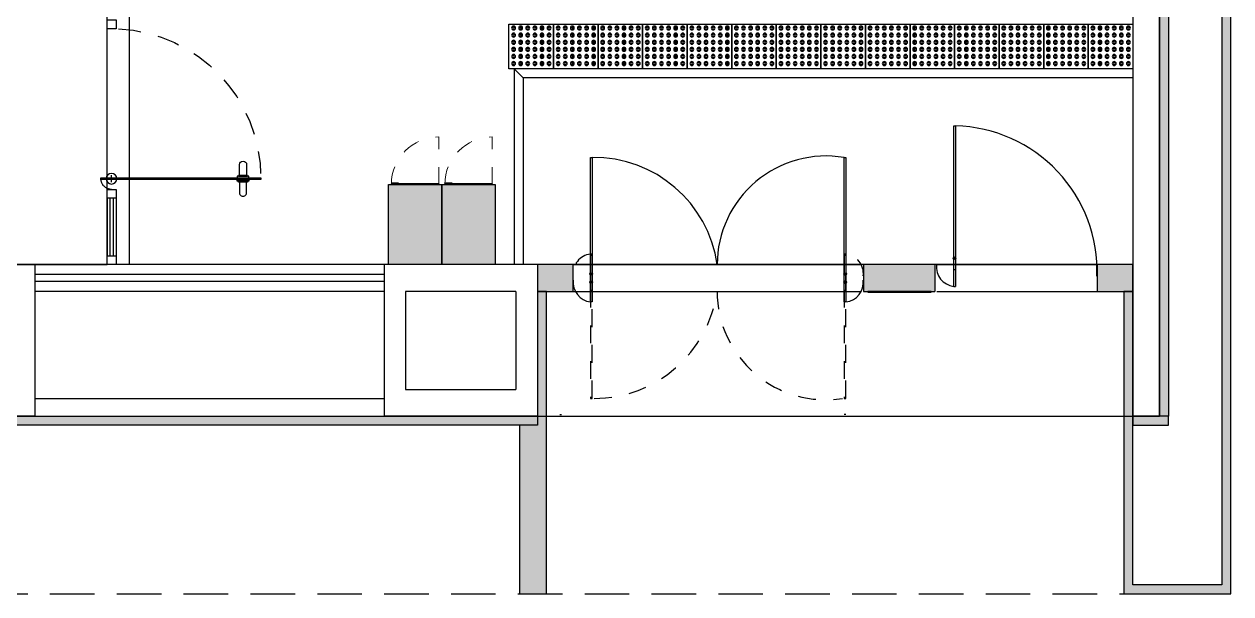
# Model space of a CAD drawing. Extents: x 100 to 738, y -85 to 470.
# Drawn here: x 639.51 to 646.28, y 453.84 to 457.04 of the extents above; entities that cross this region are included whole.
import ezdxf

# ---------------------------------------------------------------- set-up
doc = ezdxf.new("R2010")
doc.units = 0
for name, pattern in [('1235-1022-BB-AG_PCA_RELOGIO_E_EMP-TAG-MAT-LAYOUT-PROP-TERREO$0$HIDDEN2', [0.1875, 0.125, -0.0625]), ('3206-00-MARACANA-MAT-LAY-PROPOSTO$0$1235-1022-BB-AG_PCA_RELOGIO_E_EMP-TAG-MAT-LAYOUT-PROP-TERREO$0$2911-0-age-ceilandia-centro-pe-mat-layout-proposto$0$Tracejado 1_5mm', [0.003, 0.0015, -0.0015]), ('3600-00-FORCAS_ARMADAS-MAT-LAY-PROPOSTO$0$HIDDEN2', [0.1875, 0.125, -0.0625]), ('HIDDEN', [0.375, 0.25, -0.125])]:
    doc.linetypes.add(name, pattern=pattern)
doc.layers.get('0').update_dxf_attribs({"linetype": 'CONTINUOUS'})
for name, color, linetype in [('0704-$A1PROJ', 1, '3600-00-FORCAS_ARMADAS-MAT-LAY-PROPOSTO$0$HIDDEN2'), ('3206-00-MARACANA-MAT-LAY-PROPOSTO$0$ARQ-MOB', 2, 'CONTINUOUS'), ('3206-00-MARACANA-MAT-LAY-PROPOSTO$0$ARQ-MOB-HTC', 251, 'CONTINUOUS'), ('7142-BB-AG_SANTA_MARIA-MAT-LEGENDA-GERAL$0$PIS TÁTIL', 158, 'CONTINUOUS'), ('A-CONSTRUIR', 12, 'CONTINUOUS'), ('A101', 1, 'CONTINUOUS'), ('A102', 2, 'CONTINUOUS'), ('A2HACHU', 253, 'CONTINUOUS'), ('ARQ-ALV', 6, 'CONTINUOUS'), ('ARQ-CON', 10, 'CONTINUOUS'), ('ARQ-DIV', 3, 'CONTINUOUS'), ('ARQ-ESQ', 2, 'CONTINUOUS'), ('ARQ-GES', 4, 'CONTINUOUS'), ('ARQ-PIS', 1, 'CONTINUOUS'), ('ARQ-PRJ', 1, 'HIDDEN'), ('ARQ-X01', 1, 'CONTINUOUS')]:
    doc.layers.add(name, color=color, linetype=linetype)

# ---------------------------------------------------------------- blocks, each defined once
blk = doc.blocks.new('3600-00-FORCAS_ARMADAS-MAT-LAY-PROPOSTO$0$pv110')
at = {"color": 1}
for p, q in [((6.4436, 28.4115), (6.4836, 28.4115)), ((6.4636, 28.3915), (6.4636, 28.4315))]:
    blk.add_line(p, q, dxfattribs=at)
for points in [[(5.7428, 28.4303), (5.7428, 28.4903, 1), (5.7026, 28.4903), (5.7026, 28.4303)], [(5.7428, 28.3926), (5.7428, 28.3327, -1), (5.7026, 28.3327), (5.7026, 28.3926)]]:
    blk.add_lwpolyline(points, format="xyb", dxfattribs=at)
at = {"color": 0}
blk.add_lwpolyline([(5.6227, 28.4165), (5.6227, 28.4065), (6.5236, 28.4065), (6.5236, 28.4165)], close=True, dxfattribs=at)
at = {"color": 1}
for points in [[(5.6894, 28.4259), (5.7561, 28.4259), (5.7561, 28.4171), (5.6894, 28.4171)], [(5.6894, 28.397), (5.7561, 28.397), (5.7561, 28.4058), (5.6894, 28.4058)], [(5.7491, 28.4303), (5.7491, 28.4259), (5.6982, 28.4259), (5.6982, 28.4303)], [(5.7491, 28.3926), (5.7491, 28.397), (5.6982, 28.397), (5.6982, 28.3926)]]:
    blk.add_lwpolyline(points, close=True, dxfattribs=at)
blk.add_circle((6.4636, 28.4115), 0.03, dxfattribs=at)
at = {"layer": '0704-$A1PROJ', "extrusion": (0.092825, -3.29925e-06, 0.995682)}
blk.add_arc((28.4167, -6.4334, 0.5218), 0.8359, 2.64218, 90, dxfattribs=at)
at = {"layer": '0704-$A1PROJ'}
blk.add_arc((6.4636, 28.4115), 0.06, 270, 0, dxfattribs=at)
blk = doc.blocks.new('1235-1022-BB-AG_PCA_RELOGIO_E_EMP-TAG-MAT-LAYOUT-PROP-TERREO$0$3657-00-AGE-BOSQUE-DOS-BURITIS-MAT-LAYOUT-TERREO$0$TRECHO 2 PORT')
h = blk.add_hatch(color=256)
edge = h.paths.add_edge_path(flags=0)
edge.add_arc((44.1046, 7.5818), 0.0075, 270, 630)
at = {"layer": 'A2HACHU'}
blk.add_hatch(color=256, dxfattribs=at).paths.add_polyline_path([(43.9192, 6.5812), (44.0692, 6.5812), (44.0692, 6.7812), (43.9192, 6.7812)], flags=0)
for p, q in [((43.9473, 7.5856), (43.9473, 7.5756)), ((43.9473, 7.5856), (44.8473, 7.5856)), ((44.0412, 7.5856), (44.0412, 7.5756)), ((44.8473, 7.5856), (44.8473, 7.5756)), ((44.8473, 7.5756), (43.9473, 7.5756)), ((43.9192, 6.7812), (43.9192, 6.5812)), ((44.0692, 6.7812), (43.9192, 6.7812)), ((44.0692, 6.5812), (44.0692, 6.7812)), ((43.9192, 6.5812), (44.0692, 6.5812))]:
    blk.add_line(p, q)
blk.add_circle((44.1046, 7.5818), 0.0075)
at = {"ltscale": 5}
blk.add_arc((44.0572, 7.5726), 0.1107, 83.75772, 173.23959, dxfattribs=at)
blk.add_arc((44.0343, 7.5953), 0.8132, 267.90289, 358.61357)
blk = doc.blocks.new('7142-BB-AG_SANTA_MARIA-MAT-LEGENDA-GERAL$0$1235-1022-BB-AG_PCA_RELOGIO_E_EMP-TAG-MAT-LEGENDA_PROPOSTA$0$3657-00-AGE-BOSQUE-DOS-BURITIS-MAT-LEGENDA-GERAL$0$Piso - Piso tátil - Alerta-3196308-PLANTA LEIAUTE')
for centre, radius, start, end in [((0.02225, 0.22225), 0.01103, 0, 180), ((0.02225, 0.22225), 0.01103, 180, 0), ((0.02225, 0.22225), 0.00546, 0, 180), ((0.02225, 0.22225), 0.00546, 180, 0), ((0.06225, 0.22225), 0.01103, 0, 180), ((0.06225, 0.22225), 0.01103, 180, 0), ((0.06225, 0.22225), 0.00546, 0, 180), ((0.06225, 0.22225), 0.00546, 180, 0), ((0.10225, 0.22225), 0.01103, 0, 180), ((0.10225, 0.22225), 0.01103, 180, 0), ((0.10225, 0.22225), 0.00546, 0, 180), ((0.10225, 0.22225), 0.00546, 180, 0), ((0.14225, 0.22225), 0.01103, 0, 180), ((0.14225, 0.22225), 0.01103, 180, 0), ((0.14225, 0.22225), 0.00546, 0, 180), ((0.14225, 0.22225), 0.00546, 180, 0), ((0.18225, 0.22225), 0.01103, 0, 180), ((0.18225, 0.22225), 0.01103, 180, 0), ((0.18225, 0.22225), 0.00546, 0, 180), ((0.18225, 0.22225), 0.00546, 180, 0), ((0.22225, 0.22225), 0.01103, 0, 180), ((0.22225, 0.22225), 0.01103, 180, 0), ((0.22225, 0.22225), 0.00546, 0, 180), ((0.22225, 0.22225), 0.00546, 180, 0), ((0.02225, 0.18225), 0.01103, 0, 180), ((0.02225, 0.18225), 0.01103, 180, 0), ((0.02225, 0.14225), 0.01103, 0, 180), ((0.02225, 0.14225), 0.01103, 180, 0), ((0.02225, 0.18225), 0.00546, 0, 180), ((0.02225, 0.18225), 0.00546, 180, 0), ((0.02225, 0.14225), 0.00546, 0, 180), ((0.02225, 0.14225), 0.00546, 180, 0), ((0.06225, 0.18225), 0.01103, 0, 180), ((0.06225, 0.18225), 0.01103, 180, 0), ((0.06225, 0.14225), 0.01103, 0, 180), ((0.06225, 0.14225), 0.01103, 180, 0), ((0.06225, 0.18225), 0.00546, 0, 180), ((0.06225, 0.18225), 0.00546, 180, 0), ((0.06225, 0.14225), 0.00546, 0, 180), ((0.06225, 0.14225), 0.00546, 180, 0), ((0.10225, 0.18225), 0.01103, 0, 180), ((0.10225, 0.18225), 0.01103, 180, 0), ((0.10225, 0.14225), 0.01103, 0, 180), ((0.10225, 0.14225), 0.01103, 180, 0), ((0.10225, 0.18225), 0.00546, 0, 180), ((0.10225, 0.18225), 0.00546, 180, 0), ((0.10225, 0.14225), 0.00546, 0, 180), ((0.10225, 0.14225), 0.00546, 180, 0), ((0.14225, 0.18225), 0.01103, 0, 180), ((0.14225, 0.18225), 0.01103, 180, 0), ((0.14225, 0.14225), 0.01103, 0, 180), ((0.14225, 0.14225), 0.01103, 180, 0), ((0.14225, 0.18225), 0.00546, 0, 180), ((0.14225, 0.18225), 0.00546, 180, 0), ((0.14225, 0.14225), 0.00546, 0, 180), ((0.14225, 0.14225), 0.00546, 180, 0), ((0.18225, 0.18225), 0.01103, 0, 180), ((0.18225, 0.18225), 0.01103, 180, 0), ((0.18225, 0.14225), 0.01103, 0, 180), ((0.18225, 0.14225), 0.01103, 180, 0), ((0.18225, 0.18225), 0.00546, 0, 180), ((0.18225, 0.18225), 0.00546, 180, 0), ((0.18225, 0.14225), 0.00546, 0, 180), ((0.18225, 0.14225), 0.00546, 180, 0), ((0.22225, 0.18225), 0.01103, 0, 180), ((0.22225, 0.18225), 0.01103, 180, 0), ((0.22225, 0.14225), 0.01103, 0, 180), ((0.22225, 0.14225), 0.01103, 180, 0), ((0.22225, 0.18225), 0.00546, 0, 180), ((0.22225, 0.18225), 0.00546, 180, 0), ((0.22225, 0.14225), 0.00546, 0, 180), ((0.22225, 0.14225), 0.00546, 180, 0), ((0.02225, 0.10225), 0.01103, 0, 180), ((0.02225, 0.10225), 0.01103, 180, 0), ((0.02225, 0.06225), 0.01103, 0, 180), ((0.02225, 0.10225), 0.00546, 0, 180), ((0.02225, 0.10225), 0.00546, 180, 0), ((0.06225, 0.10225), 0.01103, 0, 180), ((0.06225, 0.10225), 0.01103, 180, 0), ((0.06225, 0.06225), 0.01103, 0, 180), ((0.06225, 0.10225), 0.00546, 0, 180), ((0.06225, 0.10225), 0.00546, 180, 0), ((0.10225, 0.10225), 0.01103, 0, 180), ((0.10225, 0.10225), 0.01103, 180, 0), ((0.10225, 0.06225), 0.01103, 0, 180), ((0.10225, 0.10225), 0.00546, 0, 180), ((0.10225, 0.10225), 0.00546, 180, 0), ((0.14225, 0.10225), 0.01103, 0, 180), ((0.14225, 0.10225), 0.01103, 180, 0), ((0.14225, 0.06225), 0.01103, 0, 180), ((0.14225, 0.10225), 0.00546, 0, 180), ((0.14225, 0.10225), 0.00546, 180, 0), ((0.18225, 0.10225), 0.01103, 0, 180), ((0.18225, 0.10225), 0.01103, 180, 0), ((0.18225, 0.06225), 0.01103, 0, 180), ((0.18225, 0.10225), 0.00546, 0, 180), ((0.18225, 0.10225), 0.00546, 180, 0), ((0.22225, 0.10225), 0.01103, 0, 180), ((0.22225, 0.10225), 0.01103, 180, 0), ((0.22225, 0.06225), 0.01103, 0, 180), ((0.22225, 0.10225), 0.00546, 0, 180), ((0.22225, 0.10225), 0.00546, 180, 0), ((0.02225, 0.06225), 0.01103, 180, 0), ((0.02225, 0.02225), 0.01103, 0, 180), ((0.02225, 0.02225), 0.01103, 180, 0), ((0.02225, 0.06225), 0.00546, 0, 180), ((0.02225, 0.06225), 0.00546, 180, 0), ((0.02225, 0.02225), 0.00546, 0, 180), ((0.02225, 0.02225), 0.00546, 180, 0), ((0.06225, 0.06225), 0.01103, 180, 0), ((0.06225, 0.02225), 0.01103, 0, 180), ((0.06225, 0.02225), 0.01103, 180, 0), ((0.06225, 0.06225), 0.00546, 0, 180), ((0.06225, 0.06225), 0.00546, 180, 0), ((0.06225, 0.02225), 0.00546, 0, 180), ((0.06225, 0.02225), 0.00546, 180, 0), ((0.10225, 0.06225), 0.01103, 180, 0), ((0.10225, 0.02225), 0.01103, 0, 180), ((0.10225, 0.02225), 0.01103, 180, 0), ((0.10225, 0.06225), 0.00546, 0, 180), ((0.10225, 0.06225), 0.00546, 180, 0), ((0.10225, 0.02225), 0.00546, 0, 180), ((0.10225, 0.02225), 0.00546, 180, 0), ((0.14225, 0.06225), 0.01103, 180, 0), ((0.14225, 0.02225), 0.01103, 0, 180), ((0.14225, 0.02225), 0.01103, 180, 0), ((0.14225, 0.06225), 0.00546, 0, 180), ((0.14225, 0.06225), 0.00546, 180, 0), ((0.14225, 0.02225), 0.00546, 0, 180), ((0.14225, 0.02225), 0.00546, 180, 0), ((0.18225, 0.06225), 0.01103, 180, 0), ((0.18225, 0.02225), 0.01103, 0, 180), ((0.18225, 0.02225), 0.01103, 180, 0), ((0.18225, 0.06225), 0.00546, 0, 180), ((0.18225, 0.06225), 0.00546, 180, 0), ((0.18225, 0.02225), 0.00546, 0, 180), ((0.18225, 0.02225), 0.00546, 180, 0), ((0.22225, 0.06225), 0.01103, 180, 0), ((0.22225, 0.02225), 0.01103, 0, 180), ((0.22225, 0.02225), 0.01103, 180, 0), ((0.22225, 0.06225), 0.00546, 0, 180), ((0.22225, 0.06225), 0.00546, 180, 0), ((0.22225, 0.02225), 0.00546, 0, 180), ((0.22225, 0.02225), 0.00546, 180, 0)]:
    blk.add_arc(centre, radius, start, end)
blk = doc.blocks.new('as')
at = {"layer": '7142-BB-AG_SANTA_MARIA-MAT-LEGENDA-GERAL$0$PIS TÁTIL'}
blk.add_lwpolyline([(-1066.4253, -77387.8775), (-1066.1759, -77387.8775), (-1066.1759, -77388.1275), (-1066.4253, -77388.1275)], close=True, dxfattribs=at)
at = {"layer": '7142-BB-AG_SANTA_MARIA-MAT-LEGENDA-GERAL$0$PIS TÁTIL', "xscale": 0.9963244283983799, "yscale": 0.9963244283983799, "zscale": 0.9963244283983799, "rotation": 90}
blk.add_blockref('7142-BB-AG_SANTA_MARIA-MAT-LEGENDA-GERAL$0$1235-1022-BB-AG_PCA_RELOGIO_E_EMP-TAG-MAT-LEGENDA_PROPOSTA$0$3657-00-AGE-BOSQUE-DOS-BURITIS-MAT-LEGENDA-GERAL$0$Piso - Piso tátil - Alerta-3196308-PLANTA LEIAUTE', (-1066.1752, -77388.1249), dxfattribs=at)
blk = doc.blocks.new('BASE ARQ')
at = {"true_color": 0x939598}
for points in [[(755.6598, 476.751), (755.6098, 476.751), (755.6098, 486.481), (755.6598, 486.481)], [(739.2598, 476.751), (752.1198, 476.751), (752.1198, 476.701), (739.1093, 476.701)], [(755.4598, 476.701), (755.6598, 476.701), (755.6598, 476.751), (755.4598, 476.751)]]:
    blk.add_hatch(color=252, dxfattribs=at).paths.add_polyline_path(points)
h = blk.add_hatch(color=40)
edge = h.paths.add_edge_path()
edge.add_line((755.4598, 477.4511), (755.4098, 477.4511))
edge.add_line((755.4098, 477.4511), (755.4098, 475.7547))
edge.add_line((755.4098, 475.7547), (756.0098, 475.7547))
edge.add_line((756.0098, 475.7547), (756.0098, 481.616))
edge.add_line((756.0098, 481.616), (755.9598, 481.616))
edge.add_line((755.9598, 481.616), (755.9598, 481.566))
edge.add_line((755.9598, 481.566), (755.9598, 475.8047))
edge.add_line((755.9598, 475.8047), (755.4598, 475.8047))
edge.add_line((755.4598, 475.8047), (755.4598, 477.4511))
blk.add_hatch(color=252, dxfattribs=at).paths.add_polyline_path([(752.3198, 477.451), (752.3198, 477.601), (752.1198, 477.601), (752.1198, 477.451)], flags=0)
h = blk.add_hatch(color=50)
edge = h.paths.add_edge_path(flags=0)
edge.add_arc((752.4213, 477.5489), 0.0075, 0.00144, 360.00144)
h = blk.add_hatch(color=50)
edge = h.paths.add_edge_path(flags=0)
edge.add_arc((753.8467, 477.549), 0.0075, -179.99856, 180.00144, ccw=False)
blk.add_hatch(color=40).paths.add_polyline_path([(754.3482, 477.451), (754.3482, 477.601), (753.9482, 477.601), (753.9482, 477.451)], flags=0)
h = blk.add_hatch(color=50)
edge = h.paths.add_edge_path(flags=0)
edge.add_arc((753.8467, 477.503), 0.0075, 180.00144, 540.00144)
blk.add_hatch(color=40).paths.add_polyline_path([(752.0198, 476.701), (752.0198, 475.7547), (752.1698, 475.7547), (752.1698, 477.451), (752.1198, 477.451), (752.1198, 476.701)])
at = {"layer": 'ARQ-CON'}
h = blk.add_hatch(color=256, dxfattribs=at)
edge = h.paths.add_edge_path(flags=0)
edge.add_arc((752.4213, 477.503), 0.0075, -359.99856, 0.00144, ccw=False)
at = {"color": 50}
for centre in [(752.4213, 477.5489), (753.8467, 477.549), (753.8467, 477.503)]:
    blk.add_circle(centre, 0.0075, dxfattribs=at)
at = {"layer": 'A-CONSTRUIR', "color": 251, "linetype": '1235-1022-BB-AG_PCA_RELOGIO_E_EMP-TAG-MAT-LAYOUT-PROP-TERREO$0$HIDDEN2'}
for p, q in [((752.2445, 476.7603), (752.2545, 476.7603)), ((753.8505, 476.7603), (753.8405, 476.7603))]:
    blk.add_line(p, q, dxfattribs=at)
at = {"layer": 'A-CONSTRUIR', "color": 251, "linetype": '1235-1022-BB-AG_PCA_RELOGIO_E_EMP-TAG-MAT-LAYOUT-PROP-TERREO$0$HIDDEN2', "ltscale": 0.5}
for points in [[(752.4275, 476.8503), (752.4275, 477.6603), (752.4175, 477.6603), (752.4175, 476.8503)], [(753.8505, 476.8503), (753.8505, 477.6603), (753.8405, 477.6603), (753.8405, 476.8503)]]:
    blk.add_lwpolyline(points, close=True, dxfattribs=at)
for centre, radius, start, end in [((752.4305, 477.5504), 0.1107, 96.76185, 186.24372), ((753.8375, 477.5504), 0.1107, 353.75916, 83.24103), ((752.4375, 477.5473), 0.6971, 270, 352.05318), ((753.736, 477.451), 0.6081, 180, 278.93893)]:
    blk.add_arc(centre, radius, start, end, dxfattribs=at)
at = {"layer": 'A101'}
for p, q in [((751.9898, 478.6993), (751.9898, 477.601)), ((755.4598, 478.6993), (751.9898, 478.6993)), ((752.0398, 478.6493), (751.9898, 478.6993)), ((752.0398, 478.6493), (752.0398, 477.601)), ((755.4598, 478.6493), (752.0398, 478.6493))]:
    blk.add_line(p, q, dxfattribs=at)
at = {"layer": 'A102'}
for p, q in [((749.2998, 476.851), (751.2598, 476.851)), ((749.2998, 476.751), (751.2598, 476.751))]:
    blk.add_line(p, q, dxfattribs=at)
at = {"layer": 'ARQ-ALV'}
for p, q in [((755.6098, 486.481), (755.6098, 476.751)), ((755.4598, 486.331), (755.4598, 476.751)), ((749.2998, 477.601), (748.3998, 477.601)), ((749.2998, 477.601), (749.2998, 476.751)), ((752.1198, 477.601), (751.2598, 477.601)), ((751.2598, 477.601), (751.2598, 476.751)), ((752.1198, 477.601), (752.1198, 476.751)), ((751.9989, 477.451), (751.3798, 477.451)), ((751.3798, 477.451), (751.3798, 476.901)), ((751.9989, 477.451), (751.9989, 476.901)), ((751.3798, 476.901), (751.9989, 476.901)), ((749.2998, 476.751), (748.3998, 476.751)), ((752.1198, 476.751), (751.2598, 476.751)), ((755.4598, 476.751), (755.6098, 476.751))]:
    blk.add_line(p, q, dxfattribs=at)
at = {"layer": 'ARQ-CON'}
for p, q in [((752.3198, 477.601), (752.1198, 477.601)), ((752.1198, 477.601), (752.1198, 477.451)), ((752.3198, 477.451), (752.3198, 477.601)), ((753.9482, 477.601), (753.9482, 477.451)), ((754.3482, 477.601), (753.9482, 477.601)), ((754.3482, 477.601), (754.3482, 477.451)), ((752.1198, 477.451), (752.3198, 477.451)), ((753.9482, 477.451), (754.3482, 477.451)), ((753.9732, 477.451), (753.9732, 477.446)), ((754.3282, 477.451), (753.9732, 477.451)), ((753.9732, 477.446), (754.3282, 477.446)), ((754.3282, 477.446), (754.3282, 477.451))]:
    blk.add_line(p, q, dxfattribs=at)
for points in [[(752.4275, 478.2017), (752.4275, 477.3917), (752.4175, 477.3917), (752.4175, 478.2017)], [(753.8505, 478.2018), (753.8505, 477.3918), (753.8405, 477.3918), (753.8405, 478.2018)]]:
    blk.add_lwpolyline(points, close=True, dxfattribs=at)
blk.add_circle((752.4213, 477.503), 0.0075, dxfattribs=at)
for centre, radius, start, end in [((752.4374, 477.5045), 0.6972, 7.95118, 90.8114), ((753.7383, 477.5999), 0.6104, 80.36129, 179.90137), ((752.4305, 477.5016), 0.1107, 173.75916, 263.24103), ((753.8375, 477.5016), 0.1107, 276.76185, 6.24372)]:
    blk.add_arc(centre, radius, start, end, dxfattribs=at)
at = {"layer": 'ARQ-DIV'}
for p, q in [((751.2598, 477.601), (749.2998, 477.601)), ((751.2598, 477.451), (749.2998, 477.451))]:
    blk.add_line(p, q, dxfattribs=at)
at = {"layer": 'ARQ-ESQ'}
for points in [[(749.7565, 478.9235), (749.7065, 478.9235), (749.7065, 478.9735), (749.7565, 478.9735)], [(749.7565, 477.9728), (749.7065, 477.9728), (749.7065, 478.0228), (749.7565, 478.0228)], [(749.7215, 477.651), (749.7415, 477.651), (749.7415, 477.9728), (749.7215, 477.9728)], [(749.7565, 477.601), (749.7065, 477.601), (749.7065, 477.651), (749.7565, 477.651)]]:
    blk.add_lwpolyline(points, close=True, dxfattribs=at)
at = {"layer": 'ARQ-GES'}
for p, q in [((751.2598, 477.546), (749.2998, 477.546)), ((751.2598, 477.506), (749.2998, 477.506))]:
    blk.add_line(p, q, dxfattribs=at)
at = {"layer": 'ARQ-PIS', "linetype": 'Continuous', "ltscale": 0.01}
for p, q in [((752.3198, 477.601), (753.9359, 477.601)), ((754.3598, 477.601), (755.2598, 477.601)), ((752.3198, 477.451), (753.9359, 477.451)), ((754.3598, 477.451), (755.2598, 477.451)), ((752.1198, 476.751), (755.4598, 476.751))]:
    blk.add_line(p, q, dxfattribs=at)
at = {"layer": 'ARQ-PRJ'}
for p, q in [((756.0098, 475.7547), (756.0098, 486.481)), ((736.2598, 475.7547), (756.0098, 475.7547))]:
    blk.add_line(p, q, dxfattribs=at)
at = {"layer": 'ARQ-X01'}
for p, q in [((749.7065, 477.9728), (749.7065, 477.651)), ((749.7565, 477.9728), (749.7565, 477.651))]:
    blk.add_line(p, q, dxfattribs=at)
for points in [[(755.6598, 476.751), (755.6098, 476.751), (755.6098, 486.481), (755.6598, 486.481)], [(752.0198, 476.701), (752.0198, 475.7547), (752.1698, 475.7547), (752.1698, 477.451), (752.1198, 477.451), (752.1198, 476.701)], [(739.2598, 476.751), (752.1198, 476.751), (752.1198, 476.701), (739.1093, 476.701)], [(755.4598, 476.701), (755.6598, 476.701), (755.6598, 476.751), (755.4598, 476.751)]]:
    blk.add_lwpolyline(points, close=True, dxfattribs=at)
blk.add_lwpolyline([(755.4598, 477.4511), (755.4098, 477.4511), (755.4098, 475.7547), (756.0098, 475.7547), (756.0098, 481.616), (755.9598, 481.616), (755.9598, 481.566), (755.9598, 475.8047), (755.4598, 475.8047), (755.4598, 477.4511)], dxfattribs=at)
at = {"lineweight": -3, "extrusion": (0, 7.06452e-08, 1), "rotation": 90}
for p in [(-76635.9177, 1545.1252, 0), (-76635.6677, 1545.1252, 0), (-76635.4177, 1545.1252, 0), (-76635.1677, 1545.1252, 0), (-76634.9177, 1545.1252, 0), (-76634.6677, 1545.1252, 0), (-76634.4177, 1545.1252, 0), (-76634.1677, 1545.1252, 0), (-76633.9177, 1545.1252, 0), (-76633.6677, 1545.1252, 0), (-76633.4177, 1545.1252, 0), (-76633.1677, 1545.1252, 0), (-76632.9177, 1545.1252, 0), (-76632.6677, 1545.1252, 0)]:
    blk.add_blockref('as', p, dxfattribs=at)
at = {"layer": 'ARQ-CON', "rotation": 90.00143883199016}
blk.add_blockref('1235-1022-BB-AG_PCA_RELOGIO_E_EMP-TAG-MAT-LAYOUT-PROP-TERREO$0$3657-00-AGE-BOSQUE-DOS-BURITIS-MAT-LAYOUT-TERREO$0$TRECHO 2 PORT', (762.0421, 433.532), dxfattribs=at)
at = {"layer": 'ARQ-ESQ', "extrusion": (0.092825, -2.647e-13, 0.995682), "xscale": -1, "rotation": 269.9979635505445}
blk.add_blockref('3600-00-FORCAS_ARMADAS-MAT-LAY-PROPOSTO$0$pv110', (449.6712, -752.9559, 69.5936), dxfattribs=at)
blk = doc.blocks.new('3206-00-MARACANA-MAT-LAY-PROPOSTO$0$1235-1022-BB-AG_PCA_RELOGIO_E_EMP-TAG-MAT-LAYOUT-PROP-TERREO$0$2911-0-age-ceilandia-centro-pe-mat-layout-proposto$0$Mobiliário-Guarda Volumes-Uso Geral-R0 - 06- Altura 1820mm 6 Portas-4014697-PLANTA LEIAUTE')
at = {"layer": '3206-00-MARACANA-MAT-LAY-PROPOSTO$0$ARQ-MOB-HTC'}
blk.add_hatch(color=253, dxfattribs=at).paths.add_polyline_path([(0.15, 0.225), (-0.15, 0.225), (-0.15, -0.225), (0.15, -0.225)])
for p, q in [((0.15, 0.225), (-0.15, 0.225)), ((-0.15, 0.225), (-0.15, -0.225)), ((0.15, -0.225), (0.15, 0.225)), ((-0.15, -0.225), (0.15, -0.225)), ((-0.133, -0.225), (-0.133, -0.229)), ((0.133, -0.229), (-0.133, -0.229)), ((-0.1316, -0.232), (-0.1316, -0.229)), ((-0.1236, -0.232), (-0.1316, -0.232)), ((-0.1226, -0.232), (-0.1236, -0.232)), ((-0.1236, -0.232), (-0.1223, -0.232)), ((-0.1226, -0.232), (-0.1236, -0.232)), ((-0.1236, -0.232), (-0.1223, -0.232)), ((-0.1226, -0.232), (-0.1236, -0.232)), ((-0.1236, -0.232), (-0.1223, -0.232)), ((-0.1226, -0.232), (-0.1236, -0.232)), ((-0.1236, -0.232), (-0.1223, -0.232)), ((-0.1226, -0.232), (-0.1236, -0.232)), ((-0.1236, -0.232), (-0.1223, -0.232)), ((-0.1226, -0.232), (-0.1236, -0.232)), ((-0.1236, -0.232), (-0.1223, -0.232)), ((-0.1226, -0.229), (-0.1226, -0.232)), ((-0.1226, -0.229), (-0.1226, -0.232)), ((-0.1226, -0.229), (-0.1226, -0.232)), ((-0.1226, -0.229), (-0.1226, -0.232)), ((-0.1226, -0.229), (-0.1226, -0.232)), ((-0.1226, -0.229), (-0.1226, -0.232)), ((-0.1218, -0.232), (-0.1226, -0.232)), ((-0.1218, -0.232), (-0.1226, -0.232)), ((-0.1218, -0.232), (-0.1226, -0.232)), ((-0.1218, -0.232), (-0.1226, -0.232)), ((-0.1201, -0.232), (-0.1226, -0.232)), ((-0.1218, -0.232), (-0.1226, -0.232)), ((-0.1223, -0.232), (-0.1223, -0.229)), ((-0.1223, -0.232), (-0.1223, -0.229)), ((-0.1223, -0.232), (-0.1223, -0.229)), ((-0.1223, -0.232), (-0.1223, -0.229)), ((-0.1223, -0.232), (-0.1223, -0.229)), ((-0.1223, -0.232), (-0.1223, -0.229)), ((-0.095, -0.232), (-0.1201, -0.232)), ((-0.0925, -0.232), (-0.095, -0.232)), ((-0.0925, -0.232), (-0.0932, -0.232)), ((-0.0925, -0.232), (-0.0932, -0.232)), ((-0.0925, -0.232), (-0.0932, -0.232)), ((-0.0925, -0.232), (-0.0932, -0.232)), ((-0.0925, -0.232), (-0.0932, -0.232)), ((-0.093, -0.232), (-0.0925, -0.232)), ((-0.093, -0.232), (-0.0925, -0.232)), ((-0.093, -0.232), (-0.0925, -0.232)), ((-0.093, -0.232), (-0.0925, -0.232)), ((-0.093, -0.232), (-0.0925, -0.232)), ((-0.093, -0.232), (-0.0925, -0.232)), ((-0.0925, -0.232), (-0.0925, -0.229)), ((-0.0925, -0.232), (-0.0925, -0.229)), ((-0.0925, -0.232), (-0.0925, -0.229)), ((-0.0925, -0.232), (-0.0925, -0.229)), ((-0.0925, -0.232), (-0.0925, -0.229)), ((-0.0925, -0.232), (-0.0925, -0.229)), ((-0.0925, -0.232), (-0.0925, -0.229)), ((-0.0925, -0.232), (-0.0925, -0.229)), ((-0.0925, -0.232), (-0.0925, -0.229)), ((-0.0925, -0.232), (-0.0925, -0.229)), ((-0.0925, -0.232), (-0.0925, -0.229)), ((-0.0925, -0.232), (-0.0925, -0.229)), ((0.133, -0.229), (0.133, -0.225))]:
    blk.add_line(p, q)
at = {"linetype": '3206-00-MARACANA-MAT-LAY-PROPOSTO$0$1235-1022-BB-AG_PCA_RELOGIO_E_EMP-TAG-MAT-LAYOUT-PROP-TERREO$0$2911-0-age-ceilandia-centro-pe-mat-layout-proposto$0$Tracejado 1_5mm', "lineweight": 9}
blk.add_line((0.133, -0.222), (0.133, -0.491), dxfattribs=at)
blk.add_arc((0.133, -0.225), 0.266, 180, 270, dxfattribs=at)
blk = doc.blocks.new('MOB')
at = {"layer": '3206-00-MARACANA-MAT-LAY-PROPOSTO$0$ARQ-MOB', "xscale": -1, "rotation": 180}
for p in [(751.4331, 477.826), (751.7331, 477.826)]:
    blk.add_blockref('3206-00-MARACANA-MAT-LAY-PROPOSTO$0$1235-1022-BB-AG_PCA_RELOGIO_E_EMP-TAG-MAT-LAYOUT-PROP-TERREO$0$2911-0-age-ceilandia-centro-pe-mat-layout-proposto$0$Mobiliário-Guarda Volumes-Uso Geral-R0 - 06- Altura 1820mm 6 Portas-4014697-PLANTA LEIAUTE', p, dxfattribs=at)

msp = doc.modelspace()

# ---------------------------------------------------------------- linework, layer by layer
at = {"layer": 'ARQ-PIS'}
msp.add_lwpolyline([(634.7529, 462.4367), (634.7529, 460.7867), (636.7004, 460.7867), (636.7004, 456.5367), (626.436, 456.5367), (626.436, 456.7367), (625.0878, 456.7367), (625.0877, 455.0367), (630.1882, 455.0367), (630.1882, 455.6867), (639.9748, 455.6867), (639.9748, 460.4167), (639.9004, 460.4167), (639.9004, 462.4367), (634.7529, 462.4367)], dxfattribs=at)
at = {"layer": 'ARQ-PIS', "elevation": 0}
msp.add_lwpolyline([(640.0997, 462.1673), (645.7282, 462.1673), (645.7282, 455.6869), (640.0997, 455.6869)], close=True, dxfattribs=at)

# ---------------------------------------------------------------- block references
for name in ['BASE ARQ', 'MOB']:
    msp.add_blockref(name, (-109.7317, -21.9142))

doc.saveas('drawing.dxf')
